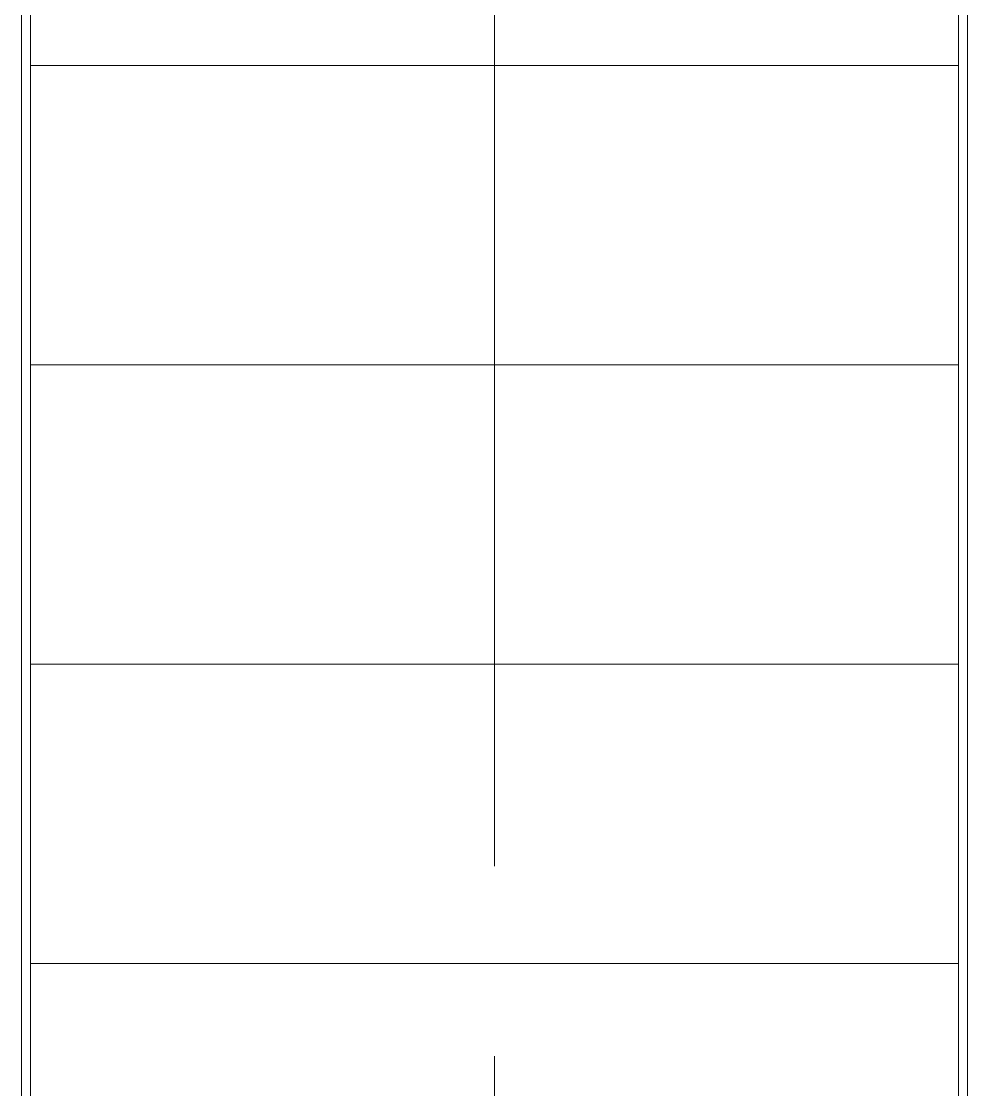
# Model space of a CAD drawing. Extents: x -3873 to 164127, y 7129 to 96529.
# Drawn here: x 42833 to 43465, y 37548 to 38261 of the extents above; entities that cross this region are included whole.
import ezdxf

# ---------------------------------------------------------------- set-up
doc = ezdxf.new("R2010")
doc.units = 0
doc.linetypes.add('CENTER', pattern=[50.8, 31.75, -6.35, 6.35, -6.35])
doc.layers.get('0').update_dxf_attribs({"linetype": 'CONTINUOUS'})
doc.layers.add('LAYOUT Kromeka', color=1, linetype='CONTINUOUS', lineweight=5)

# ---------------------------------------------------------------- blocks, each defined once
blk = doc.blocks.new('*U223')
at = {"ltscale": 20}
for p, q in [((0, 315.9999), (5999.9998, 315.9999)), ((5999.9998, 309.9999), (0, 309.9999)), ((0, -309.9999), (5999.9998, -309.9999)), ((5999.9998, -315.9999), (0, -315.9999))]:
    blk.add_line(p, q, dxfattribs=at)
at = {"color": 4, "linetype": 'Continuous', "ltscale": 20}
for p, q in [((100, -309.9999), (100, 309.9999)), ((300, -309.9999), (300, 309.9999)), ((500, -309.9999), (500, 309.9999)), ((699.9999, -309.9999), (699.9999, 309.9999))]:
    blk.add_line(p, q, dxfattribs=at)
at = {"color": 4, "linetype": 'CENTER', "ltscale": 20}
blk.add_line((0, 0), (5999.9998, 0), dxfattribs=at)

msp = doc.modelspace()

# ---------------------------------------------------------------- block references
at = {"layer": 'LAYOUT Kromeka', "color": 6, "ltscale": 20, "rotation": 270}
msp.add_blockref('*U223', (43149.46, 38331.82), dxfattribs=at)

doc.saveas('drawing.dxf')
